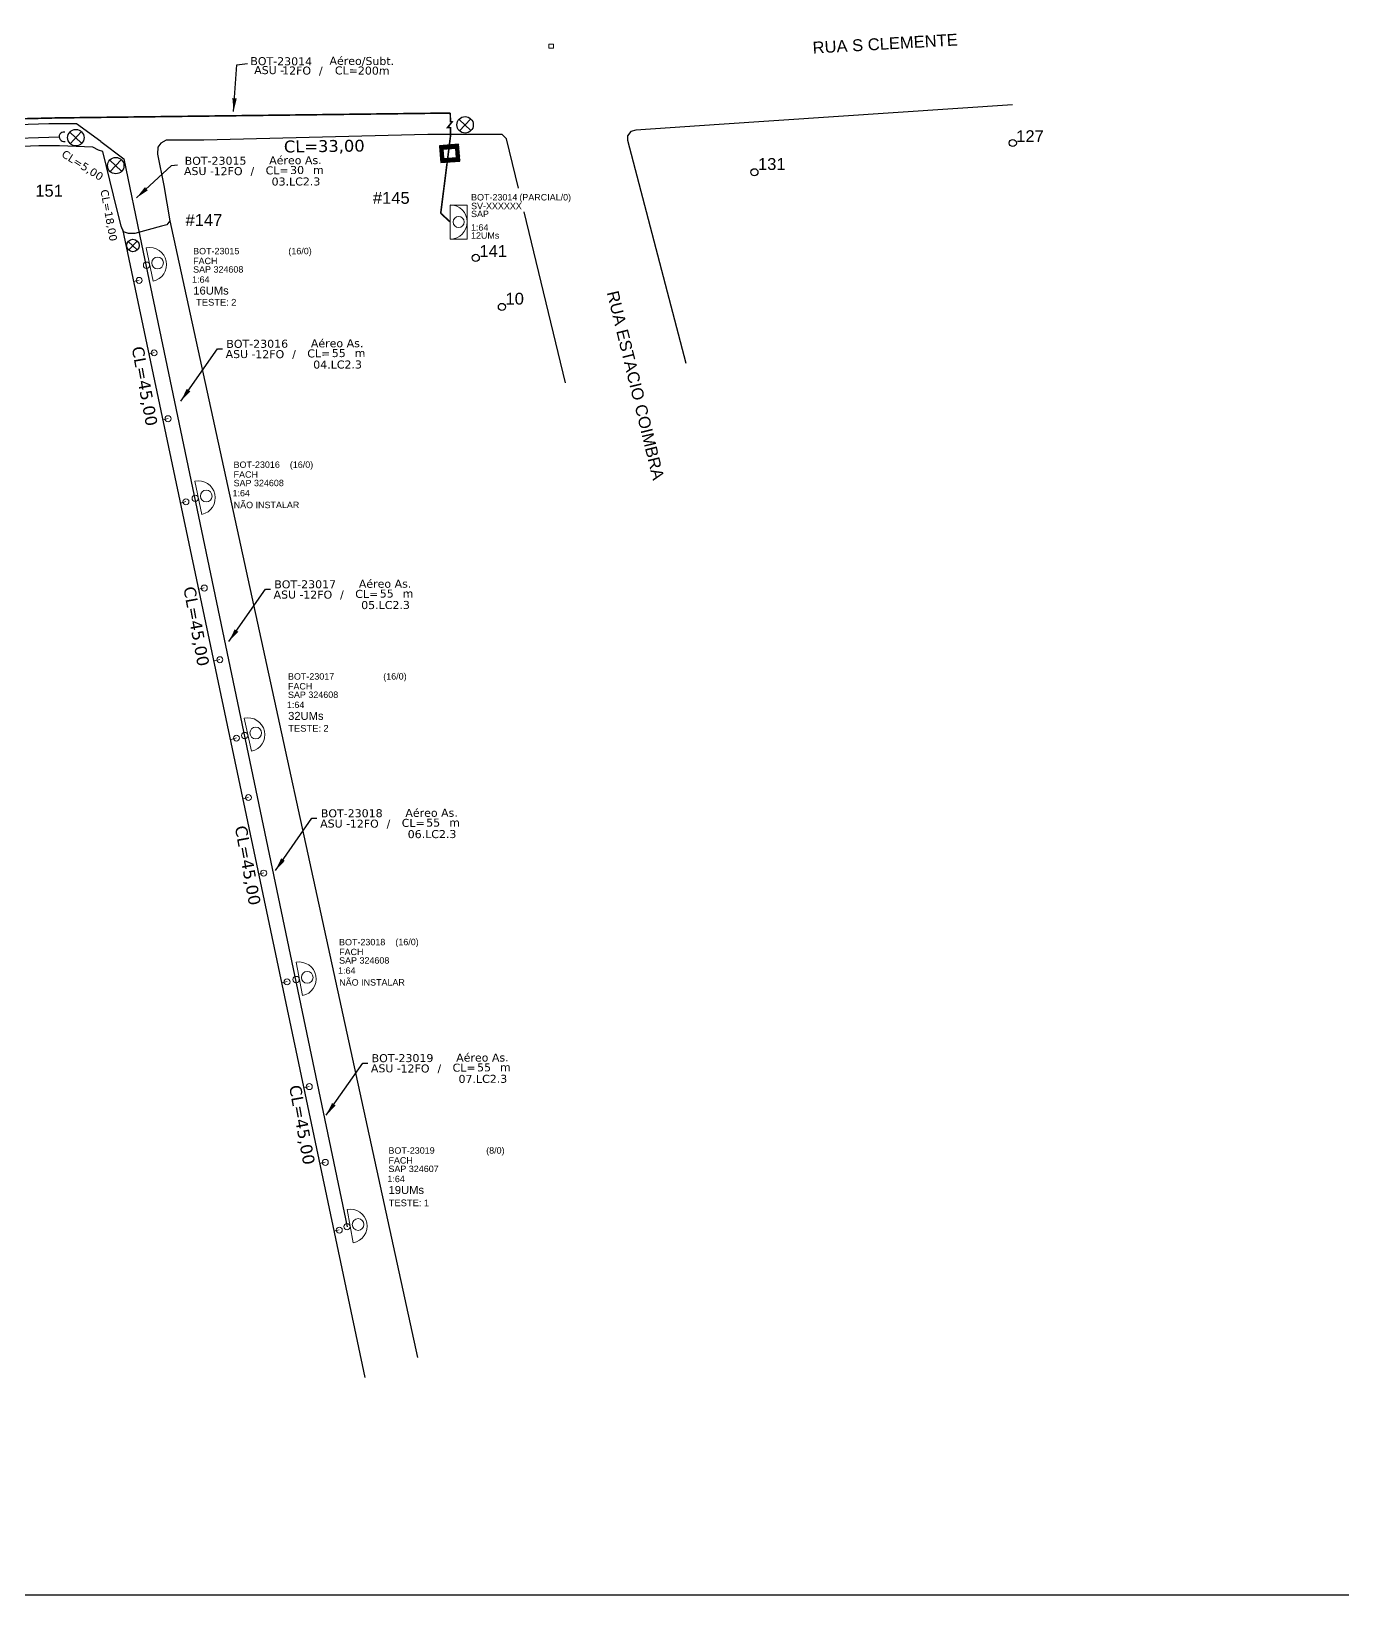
# Model space of a CAD drawing. Header units: metres. Extents: x -553 to 1164, y 1114 to 1708.
# Drawn here: x -329.1 to -132.5, y 1114.4 to 1348.8 of the extents above; entities that cross this region are included whole.
import ezdxf
from ezdxf.enums import TextEntityAlignment as Align

# ---------------------------------------------------------------- set-up
doc = ezdxf.new("R2010")
doc.units = ezdxf.units.M
for name, color, linetype in [('10.1-Caixas Subterrâneas', 5, 'Continuous'), ('Ancoragem Fachada', 7, 'Continuous'), ('CAP a instalar', 1, 'Continuous'), ('celulas gpon', 7, 'Continuous'), ('label_cabos', 7, 'Continuous'), ('locais', 7, 'Continuous'), ('NUMERAÇÃO', 7, 'Continuous'), ('Numeração Texto', 34, 'Continuous'), ('QUADRA', 7, 'Continuous'), ('Subida Lateral', 5, 'Continuous')]:
    doc.layers.add(name, color=color, linetype=linetype)
for name, color, linetype, lineweight in [("20.0-LEGENDA DOS CDO'S", 1, 'Continuous', 0), ('20.1-CDO_INTERIOR', 1, 'Continuous', 0), ('20.2-CDO_POSTE', 1, 'Continuous', 5), ('20.6-CORDOALHA_SUPORTE', 7, 'Continuous', 25), ('Segmento Logradouro Texto', 238, 'Continuous', 0)]:
    doc.layers.add(name, color=color, linetype=linetype, lineweight=lineweight)
doc.styles.add('ARIAL', font='arial.ttf')
doc.styles.add('DIGICADE', font='arial.ttf')
doc.styles.add('ROMANS', font='arial.ttf')
doc.styles.add('siredit', font='verdana.ttf')
doc.linetypes.add('FENCELINE1', pattern='A,0.25,-0.1,[133,ltypeshp.shx,S=0.1,R=0,X=-0.1,Y=0],-0.1,1', length=1.45)
doc.dimstyles.new('CC', dxfattribs={"dimtxt": 1, "dimasz": 2, "dimexe": 0.18, "dimexo": 0.0625, "dimgap": 0.09, "dimtad": 0, "dimdec": 0, "dimrnd": 1, "dimzin": 0, "dimdsep": 46, "dimtxsty": 'siredit', "dimblk": 'NONE', "dimcen": 0, "dimse1": 1, "dimse2": 1, "dimsd1": 1, "dimsd2": 1, "dimclrt": 7, "dimadec": 0, "dimazin": 0, "dimtfac": 1, "dimtdec": 0, "dimtofl": 0, "dimtmove": 0, "dimatfit": 3, "dimfxl": 1, "dimtolj": 1, "dimtzin": 0, "dimarcsym": 0})

# ---------------------------------------------------------------- blocks, each defined once
blk = doc.blocks.new('POLE_POLE')
at = {"color": 1}
for p, q in [((-0.0000033, 0.0000125), (0.0000083, 0.0000017)), ((0.0000079, 0.0000128), (-0.0000029, 0.0000013))]:
    blk.add_line(p, q, dxfattribs=at)
blk.add_circle((0.0000026, 0.0000072), 0.00000805, dxfattribs=at)
blk = doc.blocks.new('*U66')
at = {"color": 0}
blk.add_line((2.14, -0.58), (-2.1, -0.68), dxfattribs=at)
for centre, radius in [((0, 0.38), 0.733), ((0.03, -1.03), 0.393)]:
    blk.add_circle(centre, radius, dxfattribs=at)
blk.add_arc((0.02, -0.63), 2.12, 1.3782, 181.3782, dxfattribs=at)
blk = doc.blocks.new('Inst CDOE-16 CAIXA DIST OPT CDOE 48F_16D C_SPL_2_1_8')
at = {"layer": "20.0-LEGENDA DOS CDO'S", "color": 0, "style": 'ARIAL'}
for tag, p, height in [('FID', (0.12, 5.25), 0.8), ('CORDOALHA', (0.12, 4.02), 0.8), ('1:XX', (-0.01, 1.7), 0.8), ('SAP', (0.12, 2.96), 0.8), ('UMS', (0.14, 0.22), 1)]:
    blk.add_attdef(tag, p, '', height=height, rotation=0.118, dxfattribs=at)
at = {"layer": "20.0-LEGENDA DOS CDO'S", "color": 0}
for tag, p, style, flags in [('ID_ATIVIDADE', (0.12, 6.47), 'ARIAL', 3), ('FATOR', (7.92, 6.47), 'ARIAL', 1), ('QTDE', (0.1, -1.17), 'DIGICADE', 3)]:
    blk.add_attdef(tag, p, '', height=0.8, rotation=0.118, dxfattribs=dict(at, style=style, flags=flags))
at = {"layer": "20.0-LEGENDA DOS CDO'S", "color": 0, "style": 'ARIAL'}
blk.add_attdef('FIBRAS_UTILIZADAS', text='', height=0.8, rotation=0.118, dxfattribs=at).set_placement((13.48, 5.26), align=Align.CENTER)
blk = doc.blocks.new('Teste  FTTH')
at = {"color": 0, "lineweight": 0, "style": 'ROMANS'}
for tag, p in [('TESTE', (-2.3, -0.29)), ('QTDE', (0.21, -0.29))]:
    blk.add_attdef(tag, p, '', height=0.48, dxfattribs=at)
for tag, p, flags in [('FID', (-2.23, -1.25), 1), ('FATOR', (-2.23, -2.03), 3), ('ID_ATIVIDADE', (-2.23, -2.72), 3)]:
    blk.add_attdef(tag, p, '', height=0.48, dxfattribs=dict(at, flags=flags))
blk = doc.blocks.new('Inst CDOE-8 CAIXA DIST OPT CDOE 48F_8D C_SPL OPTAP')
at = {"layer": "20.0-LEGENDA DOS CDO'S", "color": 0, "style": 'ARIAL'}
for tag, p, height in [('FID', (0.12, 5.25), 0.8), ('CORDOALHA', (0.12, 4.02), 0.8), ('1:XX', (-0.01, 1.7), 0.8), ('SAP', (0.12, 2.96), 0.8), ('UMS', (0.14, 0.22), 1)]:
    blk.add_attdef(tag, p, '', height=height, rotation=0.118, dxfattribs=at)
at = {"layer": "20.0-LEGENDA DOS CDO'S", "color": 0}
for tag, p, style, flags in [('ID_ATIVIDADE', (0.12, 6.47), 'ARIAL', 3), ('FATOR', (7.92, 6.47), 'ARIAL', 1), ('QTDE', (0.23, -0.97), 'DIGICADE', 3)]:
    blk.add_attdef(tag, p, '', height=0.8, rotation=0.118, dxfattribs=dict(at, style=style, flags=flags))
at = {"layer": "20.0-LEGENDA DOS CDO'S", "color": 0, "style": 'ARIAL'}
blk.add_attdef('FIBRAS_UTILIZADAS', text='', height=0.8, rotation=0.118, dxfattribs=at).set_placement((13.48, 5.26), align=Align.CENTER)
blk = doc.blocks.new('*X12')
at = {"color": 0, "linetype": 'Continuous'}
for p, q in [((-1.25, 0.34099), (-0.49099, 1.1)), ((-1.25, 0.517767), (-0.667767, 1.1)), ((-1.25, 0.694544), (-0.844544, 1.1)), ((-1.25, 0.87132), (-1.02132, 1.1)), ((-1.25, 1.048097), (-1.198097, 1.1)), ((-1.25, 0.164214), (-0.8035, 0.610714)), ((-1.25, -0.012563), (-0.8035, 0.433937)), ((-1.25, -0.18934), (-0.8035, 0.25716)), ((-1.25, -0.366117), (-0.8035, 0.080383)), ((-0.789214, 0.625), (-0.314214, 1.1)), ((-0.612437, 0.625), (-0.137437, 1.1)), ((-0.43566, 0.625), (0.03934, 1.1)), ((-0.258883, 0.625), (0.216117, 1.1)), ((-0.082107, 0.625), (0.392893, 1.1)), ((0.09467, 0.625), (0.56967, 1.1)), ((0.271447, 0.625), (0.746447, 1.1)), ((0.448223, 0.625), (0.923223, 1.1)), ((0.625, 0.625), (1.1, 1.1)), ((0.801777, 0.625), (1.25, 1.073223)), ((0.8035, 0.449947), (1.25, 0.896447)), ((0.8035, 0.27317), (1.25, 0.71967)), ((0.8035, 0.096393), (1.25, 0.542893)), ((0.8035, -0.080383), (1.25, 0.366117)), ((0.8035, -0.25716), (1.25, 0.18934)), ((0.8035, -0.433937), (1.25, 0.012563)), ((-1.25, -0.542893), (-0.8035, -0.096393)), ((-1.25, -0.71967), (-0.8035, -0.27317)), ((-1.25, -0.896447), (-0.8035, -0.449947)), ((-1.25, -1.073223), (-0.801777, -0.625)), ((-1.1, -1.1), (-0.625, -0.625)), ((-0.923223, -1.1), (-0.448223, -0.625)), ((-0.746447, -1.1), (-0.271447, -0.625)), ((-0.56967, -1.1), (-0.09467, -0.625)), ((-0.392893, -1.1), (0.082107, -0.625)), ((-0.216117, -1.1), (0.258883, -0.625)), ((-0.03934, -1.1), (0.43566, -0.625)), ((0.137437, -1.1), (0.612437, -0.625)), ((0.314214, -1.1), (0.789214, -0.625)), ((0.49099, -1.1), (1.25, -0.34099)), ((0.667767, -1.1), (1.25, -0.517767)), ((0.8035, -0.610714), (1.25, -0.164214)), ((0.844544, -1.1), (1.25, -0.694544)), ((1.02132, -1.1), (1.25, -0.87132)), ((1.198097, -1.1), (1.25, -1.048097))]:
    blk.add_line(p, q, dxfattribs=at)
blk = doc.blocks.new('MANHOLE_MQ')
at = {"color": 0, "linetype": 'Continuous'}
for p, q in [((0.0000062, 0.0000057), (-0.0000063, 0.0000057)), ((-0.0000063, 0.0000057), (-0.0000063, -0.0000053)), ((-0.000004, 0.0000033), (0.000004, 0.0000033)), ((-0.000004, -0.0000029), (-0.000004, 0.0000033)), ((0.000004, 0.0000033), (0.000004, -0.0000029)), ((0.0000062, -0.0000053), (0.0000062, 0.0000057)), ((-0.0000063, -0.0000053), (0.0000062, -0.0000053)), ((0.000004, -0.0000029), (-0.000004, -0.0000029)), ((0.000004, -0.0000029), (0.000004, -0.0000029))]:
    blk.add_line(p, q, dxfattribs=at)
at = {"color": 0, "linetype": 'Continuous', "xscale": 5e-06, "yscale": 5e-06, "zscale": 1e-05}
blk.add_blockref('*X12', (0, 0.0000002), dxfattribs=at)
blk = doc.blocks.new('CDOI_CT_DRT')
at = {"layer": '20.1-CDO_INTERIOR', "color": 8, "lineweight": 18}
blk.add_lwpolyline([(2.13, -2.13), (2.13, 2.12), (0, 2.12), (0, -2.13)], close=True, dxfattribs=at)
blk.add_circle((1.06, 0), 0.68, dxfattribs=at)
blk.add_arc((0, 0), 2.13, 269.9724, 89.9724, dxfattribs=at)
at = {"layer": "20.0-LEGENDA DOS CDO'S", "color": 8, "style": 'ARIAL'}
for tag, p in [('SURVEY', (2.61, 1.6)), ('CDO_N', (2.61, 2.69)), ('SAP', (2.61, 0.61)), ('1:XX', (2.6, -1.08)), ('UMS', (2.6, -2.09))]:
    blk.add_attdef(tag, p, '', height=0.8, rotation=359.9724, dxfattribs=at)
blk.add_attdef('FIBRAS_UTILIZADAS', text='', height=0.8, rotation=359.9724, dxfattribs=at).set_placement((10.32, 2.69), align=Align.CENTER)
blk = doc.blocks.new('LEGENDA DOS CABOS')
at = {"layer": 'label_cabos', "color": 0, "style": 'siredit'}
for tag, p in [('ID', (4.24, 1.63)), ('XX', (14.31, 1.67)), ('TIPO_CABO', (2.74, 0.52)), ('CABO', (6.16, 0.47)), ('/', (9.19, 0.47)), ('METROS', (14.36, 0.47))]:
    blk.add_attdef(tag, text='', height=1, rotation=359.69, dxfattribs=at).set_placement(p, align=Align.MIDDLE_CENTER)
blk = doc.blocks.new('_None')
blk = doc.blocks.new('Inst CB AS CFOA-SM-ASU-120-S-12')
at = {"layer": 'label_cabos', "color": 0, "style": 'siredit'}
for tag, flags, p in [('ID_ATIVIDADE', 3, (1.31, 2.67)), ('FATOR', 1, (11.56, 2.55))]:
    blk.add_attdef(tag, text='', height=1, rotation=359.69, dxfattribs=dict(at, flags=flags)).set_placement(p, align=Align.MIDDLE_CENTER)
for tag, p in [('TIPO_CABO', (1.26, 0)), ('DESTINO_CABO', (3.13, 1.26)), ('CABO', (4.69, -0.05)), ('/', (7.71, -0.05)), ('LANCE', (10.81, 0)), ('TIPO_CABO', (13.11, 1.24)), ('UND', (15.96, 0)), ('FID', (13.15, -1.41))]:
    blk.add_attdef(tag, text='', height=1, rotation=359.69, dxfattribs=at).set_placement(p, align=Align.MIDDLE_CENTER)
blk.add_attdef('QTDE', (12.43, -0.47), '', height=1, rotation=359.69, dxfattribs=at)
blk = doc.blocks.new('CDOE_CT_POSTE')
at = {"layer": "20.0-LEGENDA DOS CDO'S", "color": 0, "style": 'ARIAL'}
for tag, p, height in [('CDO_N', (0.12, 5.25), 0.8), ('CORDOALHA', (0.12, 4.02), 0.8), ('1:XX', (-0.01, 1.7), 0.8), ('SAP', (0.12, 2.96), 0.8), ('UMS', (0.14, 0.22), 1)]:
    blk.add_attdef(tag, p, '', height=height, rotation=0.118, dxfattribs=at)
blk.add_attdef('FIBRAS_UTILIZADAS', text='', height=0.8, rotation=0.118, dxfattribs=at).set_placement((7.83, 5.26), align=Align.CENTER)

msp = doc.modelspace()

# ---------------------------------------------------------------- linework, layer by layer
at = {"color": 7}
msp.add_lwpolyline([(-552.97, 1114.37), (288.03, 1114.37), (288.03, 1708.37), (-552.97, 1708.37)], close=True, dxfattribs=at)
at = {"layer": '20.6-CORDOALHA_SUPORTE'}
msp.add_line((-371.01, 1331.52), (-324.89, 1332.92), dxfattribs=at)
msp.add_arc((-324.18, 1332.94), 0.712, 79.8811, 283.5952, dxfattribs=at)
at = {"layer": 'Ancoragem Fachada', "lineweight": 0}
for points in [[(-313.71, 1311.22), (-312.9, 1311.44)], [(-311.45, 1300.36), (-310.65, 1300.58)], [(-309.37, 1290.5), (-308.56, 1290.71)], [(-306.69, 1278.03), (-305.88, 1278.24)], [(-303.93, 1265.11), (-303.13, 1265.32)], [(-301.6, 1254.36), (-300.8, 1254.57)], [(-299.11, 1242.6), (-298.31, 1242.81)], [(-297.31, 1233.7), (-296.51, 1233.92)], [(-295.03, 1222.37), (-294.23, 1222.58)], [(-291.53, 1206.08), (-290.72, 1206.29)], [(-288.21, 1190.37), (-287.4, 1190.58)], [(-285.79, 1179.01), (-284.99, 1179.22)], [(-283.69, 1168.85), (-282.89, 1169.06)]]:
    msp.add_lwpolyline(points, dxfattribs=at)
for centre in [(-312.9, 1311.4), (-310.65, 1300.54), (-308.56, 1290.67), (-305.88, 1278.21), (-303.13, 1265.29), (-300.8, 1254.54), (-298.31, 1242.78), (-296.51, 1233.88), (-294.23, 1222.55), (-290.72, 1206.25), (-287.4, 1190.54), (-284.99, 1179.19), (-282.89, 1169.03)]:
    msp.add_circle(centre, 0.45, dxfattribs=at)
at = {"layer": 'CAP a instalar', "color": 7, "linetype": 'FENCELINE1', "ltscale": 5}
for p, q in [((-326.45, 1334.88), (-373.1, 1333.46)), ((-322.28, 1334.87), (-326.45, 1334.88)), ((-318.62, 1332.23), (-322.28, 1334.87)), ((-318.62, 1332.23), (-315.18, 1329.65)), ((-315.18, 1329.65), (-312.53, 1316.84)), ((-312.53, 1316.84), (-281.7, 1169.51))]:
    msp.add_line(p, q, dxfattribs=at)
at = {"layer": 'CAP a instalar', "color": 8, "linetype": 'FENCELINE1', "ltscale": 5, "const_width": 0.24}
for points in [[(-325.32, 1335.76), (-266.26, 1336.49)], [(-373.12, 1334.58), (-325.32, 1335.76)]]:
    msp.add_lwpolyline(points, dxfattribs=at)
at = {"layer": 'CAP a instalar', "linetype": 'FENCELINE1', "ltscale": 5, "const_width": 0.24}
msp.add_lwpolyline([(-318.62, 1332.23), (-318.62, 1332.23)], dxfattribs=at)
at = {"layer": 'CAP a instalar', "color": 8, "ltscale": 5, "const_width": 0.24}
for points in [[(-266.21, 1333.16), (-267.69, 1321.47)], [(-266.27, 1320.16), (-267.69, 1321.47)]]:
    msp.add_lwpolyline(points, dxfattribs=at)
at = {"layer": 'NUMERAÇÃO'}
for centre in [(-181.93, 1332), (-220.66, 1327.62), (-258.52, 1307.43)]:
    msp.add_circle(centre, 0.533, dxfattribs=at)
at = {"layer": 'Numeração Texto'}
for centre in [(-181.93, 1332), (-220.66, 1327.62), (-262.44, 1314.78), (-258.52, 1307.43)]:
    msp.add_circle(centre, 0.533, dxfattribs=at)
at = {"layer": 'QUADRA', "color": 3}
for points in [[(-181.95, 1337.72), (-225.95, 1334.76), (-238.42, 1333.91), (-239.2, 1333.7), (-239.67, 1333.06), (-239.7, 1332.43), (-230.97, 1299)], [(-256.03, 1325.24), (-257.82, 1332.64), (-258.46, 1333.27), (-269.63, 1333.27), (-303.21, 1332.43), (-308.84, 1332.43), (-309.63, 1332), (-310.11, 1331.37), (-310.15, 1330.31), (-309.21, 1325.65), (-308.31, 1320.35), (-308.75, 1319.72), (-309.53, 1319.51), (-313.57, 1318.45), (-314.47, 1318.45), (-315.22, 1318.66), (-315.6, 1319.51), (-316.74, 1324.17), (-318.36, 1330.74), (-318.98, 1330.95), (-319.83, 1331.37), (-324.86, 1331.58), (-327.95, 1331.58), (-410.55, 1328.3)], [(-308.31, 1320.35), (-271.15, 1149.93)], [(-248.98, 1296.03), (-255.17, 1321.67)], [(-315.41, 1319.08), (-279.06, 1146.92)]]:
    msp.add_lwpolyline(points, dxfattribs=at)
at = {"layer": 'Segmento Logradouro Texto'}
msp.add_lwpolyline([(-251.5, 1346.2), (-251.5, 1346.83), (-250.77, 1346.83), (-250.77, 1346.2)], close=True, dxfattribs=at)
at = {"layer": 'Subida Lateral', "color": 5, "const_width": 0.24}
msp.add_lwpolyline([(-266.21, 1333.16), (-266.23, 1334.3), (-266.67, 1334.32), (-265.98, 1335.17), (-266.23, 1335.22), (-266.26, 1336.49)], dxfattribs=at)

# ---------------------------------------------------------------- block references
at = {"layer": '10.1-Caixas Subterrâneas', "color": 30, "xscale": 229527.4222264265, "yscale": 229527.4222264275, "zscale": 229527.4222264265, "rotation": 184.6642733008399}
msp.add_blockref('MANHOLE_MQ', (-266.36, 1330.48), dxfattribs=at)
at = {"layer": "20.0-LEGENDA DOS CDO'S", "color": 7, "lineweight": 0, "xscale": 1.2, "yscale": 1.2, "zscale": 1.2}
for name, p, values in [('Inst CDOE-16 CAIXA DIST OPT CDOE 48F_16D C_SPL_2_1_8', (-304.95, 1309.01), {'FID': 'BOT-23015', 'CORDOALHA': 'FACH', 'SAP': 'SAP 324608', '1:XX': '1:64', 'UMS': '16UMs', 'FIBRAS_UTILIZADAS': '(16/0)'}), ('Inst CDOE-16 CAIXA DIST OPT CDOE 48F_16D C_SPL_2_1_8', (-290.73, 1245.25), {'FID': 'BOT-23017', 'CORDOALHA': 'FACH', 'SAP': 'SAP 324608', '1:XX': '1:64', 'UMS': '32UMs', 'FIBRAS_UTILIZADAS': '(16/0)'}), ('Inst CDOE-8 CAIXA DIST OPT CDOE 48F_8D C_SPL OPTAP', (-275.67, 1174.18), {'FID': 'BOT-23019', 'CORDOALHA': 'FACH', 'SAP': 'SAP 324607', '1:XX': '1:64', 'UMS': '19UMs', 'FIBRAS_UTILIZADAS': '(8/0)'})]:
    msp.add_blockref(name, p, dxfattribs=at).add_auto_attribs(values)
at = {"layer": "20.0-LEGENDA DOS CDO'S", "color": 7, "lineweight": 0, "yscale": 2.100599998980761}
for p, xscale, zscale, rotation, values in [((-299.54, 1308.23), 2.100599999972279, 2.100599999999994, 0.004078592060095458, {'TESTE': 'TESTE:', 'QTDE': '2'}), ((-285.72, 1244.36), 2.100599999972279, 2.100599999999994, 0.004078592060095458, {'TESTE': 'TESTE:', 'QTDE': '2'}), ((-270.66, 1173.22), 2.100599999958962, 2.1006, 3.127576981831233e-05, {'TESTE': 'TESTE:', 'QTDE': '1'})]:
    msp.add_blockref('Teste  FTTH', p, dxfattribs=dict(at, xscale=xscale, zscale=zscale, rotation=rotation)).add_auto_attribs(values)
at = {"layer": "20.0-LEGENDA DOS CDO'S", "color": 252}
ref = msp.add_blockref('CDOE_CT_POSTE', (-298.89, 1276.99), dxfattribs=dict(at, xscale=1.2, yscale=1.2, zscale=1.2))
ref.add_attrib('CDO_N', 'BOT-23016', (-298.74, 1283.29), dxfattribs={"color": 0, "height": 0.96, "rotation": 0.118, "style": 'ARIAL'})
ref.add_attrib('CORDOALHA', 'FACH', (-298.74, 1281.82), dxfattribs={"color": 0, "height": 0.96, "rotation": 0.118, "style": 'ARIAL'})
ref.add_attrib('SAP', 'SAP 324608', (-298.74, 1280.54), dxfattribs={"color": 0, "height": 0.96, "rotation": 0.118, "style": 'ARIAL'})
ref.add_attrib('1:XX', '1:64', (-298.9, 1279.03), dxfattribs={"color": 0, "height": 0.96, "rotation": 0.118, "style": 'ARIAL'})
ref.add_attrib('UMS', 'NÃO INSTALAR', (-298.72, 1277.25), dxfattribs={"color": 0, "height": 0.96, "rotation": 0.118, "style": 'ARIAL'})
ref.add_attrib('FIBRAS_UTILIZADAS', '     (16/0)', dxfattribs={"color": 0, "height": 0.96, "rotation": 0.118, "style": 'ARIAL'}).set_placement((-289.49, 1283.3), align=Align.CENTER)
ref = msp.add_blockref('CDOE_CT_POSTE', (-283.07, 1205.42), dxfattribs=dict(at, xscale=1.2, yscale=1.2, zscale=1.2))
ref.add_attrib('CDO_N', 'BOT-23018', (-282.93, 1211.72), dxfattribs={"color": 0, "height": 0.96, "rotation": 0.118, "style": 'ARIAL'})
ref.add_attrib('CORDOALHA', 'FACH', (-282.92, 1210.25), dxfattribs={"color": 0, "height": 0.96, "rotation": 0.118, "style": 'ARIAL'})
ref.add_attrib('SAP', 'SAP 324608', (-282.92, 1208.97), dxfattribs={"color": 0, "height": 0.96, "rotation": 0.118, "style": 'ARIAL'})
ref.add_attrib('1:XX', '1:64', (-283.08, 1207.46), dxfattribs={"color": 0, "height": 0.96, "rotation": 0.118, "style": 'ARIAL'})
ref.add_attrib('UMS', 'NÃO INSTALAR', (-282.9, 1205.68), dxfattribs={"color": 0, "height": 0.96, "rotation": 0.118, "style": 'ARIAL'})
ref.add_attrib('FIBRAS_UTILIZADAS', '     (16/0)', dxfattribs={"color": 0, "height": 0.96, "rotation": 0.118, "style": 'ARIAL'}).set_placement((-273.67, 1211.74), align=Align.CENTER)
at = {"layer": '20.1-CDO_INTERIOR', "xscale": 1.2, "yscale": 1.2, "zscale": 1.2}
msp.add_blockref('CDOI_CT_DRT', (-266.27, 1320.16), dxfattribs=at).add_auto_attribs({'CDO_N': 'BOT-23014', 'FIBRAS_UTILIZADAS': '          (PARCIAL/0)', 'SURVEY': 'SV-XXXXXX', 'SAP': 'SAP', '1:XX': '1:64', 'UMS': '12UMs'})
at = {"layer": '20.2-CDO_POSTE', "color": 7, "xscale": -1.2, "yscale": 1.2, "zscale": 1.2}
for p, rotation in [((-310.58, 1313.92), 282.7290678197687), ((-295.86, 1243.45), 284.1623630178903), ((-280.52, 1169.78), 281.9978222150772)]:
    msp.add_blockref('*U66', p, dxfattribs=dict(at, rotation=rotation))
at = {"layer": '20.2-CDO_POSTE', "color": 8, "xscale": -1.2, "yscale": 1.2, "zscale": 1.2}
for p, rotation in [((-303.29, 1278.97), 283.3347511919891), ((-288.15, 1206.82), 282.1439224914971)]:
    msp.add_blockref('*U66', p, dxfattribs=dict(at, rotation=rotation))
at = {"layer": 'label_cabos', "color": 0, "lineweight": 0, "xscale": 1.2, "yscale": 1.2, "zscale": 1.2}
msp.add_blockref('LEGENDA DOS CABOS', (-296.69, 1342.3), dxfattribs=at).add_auto_attribs({'ID': 'BOT-23014', 'CABO': '12FO', 'METROS': 'CL=200m', 'XX': 'Aéreo/Subt.', '/': '/', 'TIPO_CABO': 'ASU -'})
at = {"layer": 'label_cabos'}
ref = msp.add_blockref('Inst CB AS CFOA-SM-ASU-120-S-12', (-305.18, 1327.8), dxfattribs=dict(at, xscale=1.2, yscale=1.2, zscale=1.2, rotation=0.463463698299631))
ref.add_attrib('DESTINO_CABO', 'BOT-23015', dxfattribs={"color": 0, "height": 1.2, "rotation": 0.1535, "style": 'siredit'}).set_placement((-301.44, 1329.34), align=Align.MIDDLE_CENTER)
ref.add_attrib('TIPO_CABO', 'Aéreo As.', dxfattribs={"color": 0, "height": 1.2, "rotation": 0.1535, "style": 'siredit'}).set_placement((-289.47, 1329.42), align=Align.MIDDLE_CENTER)
ref.add_attrib('CABO', '12FO', dxfattribs={"color": 0, "height": 1.2, "rotation": 0.1535, "style": 'siredit'}).set_placement((-299.56, 1327.78), align=Align.MIDDLE_CENTER)
ref.add_attrib('/', '/', dxfattribs={"color": 0, "height": 1.2, "rotation": 0.1535, "style": 'siredit'}).set_placement((-295.93, 1327.81), align=Align.MIDDLE_CENTER)
ref.add_attrib('TIPO_CABO', 'ASU - ', dxfattribs={"color": 0, "height": 1.2, "rotation": 0.1535, "style": 'siredit'}).set_placement((-303.67, 1327.8), align=Align.MIDDLE_CENTER)
ref.add_attrib('FID', '03.LC2.3', dxfattribs={"color": 0, "height": 1.2, "rotation": 0.1535, "style": 'siredit'}).set_placement((-289.39, 1326.23), align=Align.MIDDLE_CENTER)
ref.add_attrib('LANCE', 'CL=', dxfattribs={"color": 0, "height": 1.2, "rotation": 0.1535, "style": 'siredit'}).set_placement((-292.21, 1327.9), align=Align.MIDDLE_CENTER)
ref.add_attrib('QTDE', '30', (-290.27, 1327.35), dxfattribs={"color": 0, "height": 1.2, "rotation": 0.1535, "style": 'siredit'})
ref.add_attrib('UND', 'm', dxfattribs={"color": 0, "height": 1.2, "rotation": 0.1535, "style": 'siredit'}).set_placement((-286.03, 1327.95), align=Align.MIDDLE_CENTER)
ref = msp.add_blockref('Inst CB AS CFOA-SM-ASU-120-S-12', (-298.94, 1300.36), dxfattribs=dict(at, xscale=1.2, yscale=1.2, zscale=1.2, rotation=0.463463698299631))
ref.add_attrib('DESTINO_CABO', 'BOT-23016', dxfattribs={"color": 0, "height": 1.2, "rotation": 0.1535, "style": 'siredit'}).set_placement((-295.2, 1301.9), align=Align.MIDDLE_CENTER)
ref.add_attrib('TIPO_CABO', 'Aéreo As.', dxfattribs={"color": 0, "height": 1.2, "rotation": 0.1535, "style": 'siredit'}).set_placement((-283.22, 1301.98), align=Align.MIDDLE_CENTER)
ref.add_attrib('CABO', '12FO', dxfattribs={"color": 0, "height": 1.2, "rotation": 0.1535, "style": 'siredit'}).set_placement((-293.32, 1300.34), align=Align.MIDDLE_CENTER)
ref.add_attrib('/', '/', dxfattribs={"color": 0, "height": 1.2, "rotation": 0.1535, "style": 'siredit'}).set_placement((-289.68, 1300.37), align=Align.MIDDLE_CENTER)
ref.add_attrib('TIPO_CABO', 'ASU - ', dxfattribs={"color": 0, "height": 1.2, "rotation": 0.1535, "style": 'siredit'}).set_placement((-297.43, 1300.36), align=Align.MIDDLE_CENTER)
ref.add_attrib('FID', '04.LC2.3', dxfattribs={"color": 0, "height": 1.2, "rotation": 0.1535, "style": 'siredit'}).set_placement((-283.15, 1298.79), align=Align.MIDDLE_CENTER)
ref.add_attrib('LANCE', 'CL=', dxfattribs={"color": 0, "height": 1.2, "rotation": 0.1535, "style": 'siredit'}).set_placement((-285.97, 1300.46), align=Align.MIDDLE_CENTER)
ref.add_attrib('QTDE', '55', (-284.02, 1299.91), dxfattribs={"color": 0, "height": 1.2, "rotation": 0.1535, "style": 'siredit'})
ref.add_attrib('UND', 'm', dxfattribs={"color": 0, "height": 1.2, "rotation": 0.1535, "style": 'siredit'}).set_placement((-279.78, 1300.51), align=Align.MIDDLE_CENTER)
ref = msp.add_blockref('Inst CB AS CFOA-SM-ASU-120-S-12', (-291.75, 1264.31), dxfattribs=dict(at, xscale=1.2, yscale=1.2, zscale=1.2, rotation=0.463463698299631))
ref.add_attrib('DESTINO_CABO', 'BOT-23017', dxfattribs={"color": 0, "height": 1.2, "rotation": 0.1535, "style": 'siredit'}).set_placement((-288.01, 1265.85), align=Align.MIDDLE_CENTER)
ref.add_attrib('TIPO_CABO', 'Aéreo As.', dxfattribs={"color": 0, "height": 1.2, "rotation": 0.1535, "style": 'siredit'}).set_placement((-276.03, 1265.93), align=Align.MIDDLE_CENTER)
ref.add_attrib('CABO', '12FO', dxfattribs={"color": 0, "height": 1.2, "rotation": 0.1535, "style": 'siredit'}).set_placement((-286.13, 1264.29), align=Align.MIDDLE_CENTER)
ref.add_attrib('/', '/', dxfattribs={"color": 0, "height": 1.2, "rotation": 0.1535, "style": 'siredit'}).set_placement((-282.5, 1264.32), align=Align.MIDDLE_CENTER)
ref.add_attrib('TIPO_CABO', 'ASU - ', dxfattribs={"color": 0, "height": 1.2, "rotation": 0.1535, "style": 'siredit'}).set_placement((-290.24, 1264.31), align=Align.MIDDLE_CENTER)
ref.add_attrib('FID', '05.LC2.3', dxfattribs={"color": 0, "height": 1.2, "rotation": 0.1535, "style": 'siredit'}).set_placement((-275.96, 1262.74), align=Align.MIDDLE_CENTER)
ref.add_attrib('LANCE', 'CL=', dxfattribs={"color": 0, "height": 1.2, "rotation": 0.1535, "style": 'siredit'}).set_placement((-278.78, 1264.41), align=Align.MIDDLE_CENTER)
ref.add_attrib('QTDE', '55', (-276.83, 1263.86), dxfattribs={"color": 0, "height": 1.2, "rotation": 0.1535, "style": 'siredit'})
ref.add_attrib('UND', 'm', dxfattribs={"color": 0, "height": 1.2, "rotation": 0.1535, "style": 'siredit'}).set_placement((-272.6, 1264.46), align=Align.MIDDLE_CENTER)
ref = msp.add_blockref('Inst CB AS CFOA-SM-ASU-120-S-12', (-284.78, 1229.97), dxfattribs=dict(at, xscale=1.2, yscale=1.2, zscale=1.2, rotation=0.463463698299631))
ref.add_attrib('DESTINO_CABO', 'BOT-23018', dxfattribs={"color": 0, "height": 1.2, "rotation": 0.1535, "style": 'siredit'}).set_placement((-281.03, 1231.52), align=Align.MIDDLE_CENTER)
ref.add_attrib('TIPO_CABO', 'Aéreo As.', dxfattribs={"color": 0, "height": 1.2, "rotation": 0.1535, "style": 'siredit'}).set_placement((-269.06, 1231.59), align=Align.MIDDLE_CENTER)
ref.add_attrib('CABO', '12FO', dxfattribs={"color": 0, "height": 1.2, "rotation": 0.1535, "style": 'siredit'}).set_placement((-279.15, 1229.96), align=Align.MIDDLE_CENTER)
ref.add_attrib('/', '/', dxfattribs={"color": 0, "height": 1.2, "rotation": 0.1535, "style": 'siredit'}).set_placement((-275.52, 1229.98), align=Align.MIDDLE_CENTER)
ref.add_attrib('TIPO_CABO', 'ASU - ', dxfattribs={"color": 0, "height": 1.2, "rotation": 0.1535, "style": 'siredit'}).set_placement((-283.26, 1229.98), align=Align.MIDDLE_CENTER)
ref.add_attrib('FID', '06.LC2.3', dxfattribs={"color": 0, "height": 1.2, "rotation": 0.1535, "style": 'siredit'}).set_placement((-268.99, 1228.4), align=Align.MIDDLE_CENTER)
ref.add_attrib('LANCE', 'CL=', dxfattribs={"color": 0, "height": 1.2, "rotation": 0.1535, "style": 'siredit'}).set_placement((-271.81, 1230.08), align=Align.MIDDLE_CENTER)
ref.add_attrib('QTDE', '55', (-269.86, 1229.52), dxfattribs={"color": 0, "height": 1.2, "rotation": 0.1535, "style": 'siredit'})
ref.add_attrib('UND', 'm', dxfattribs={"color": 0, "height": 1.2, "rotation": 0.1535, "style": 'siredit'}).set_placement((-265.62, 1230.13), align=Align.MIDDLE_CENTER)
ref = msp.add_blockref('Inst CB AS CFOA-SM-ASU-120-S-12', (-277.16, 1193.28), dxfattribs=dict(at, xscale=1.2, yscale=1.2, zscale=1.2, rotation=0.463463698299631))
ref.add_attrib('DESTINO_CABO', 'BOT-23019', dxfattribs={"color": 0, "height": 1.2, "rotation": 0.1535, "style": 'siredit'}).set_placement((-273.42, 1194.82), align=Align.MIDDLE_CENTER)
ref.add_attrib('TIPO_CABO', 'Aéreo As.', dxfattribs={"color": 0, "height": 1.2, "rotation": 0.1535, "style": 'siredit'}).set_placement((-261.44, 1194.9), align=Align.MIDDLE_CENTER)
ref.add_attrib('CABO', '12FO', dxfattribs={"color": 0, "height": 1.2, "rotation": 0.1535, "style": 'siredit'}).set_placement((-271.54, 1193.26), align=Align.MIDDLE_CENTER)
ref.add_attrib('/', '/', dxfattribs={"color": 0, "height": 1.2, "rotation": 0.1535, "style": 'siredit'}).set_placement((-267.9, 1193.29), align=Align.MIDDLE_CENTER)
ref.add_attrib('TIPO_CABO', 'ASU - ', dxfattribs={"color": 0, "height": 1.2, "rotation": 0.1535, "style": 'siredit'}).set_placement((-275.65, 1193.29), align=Align.MIDDLE_CENTER)
ref.add_attrib('FID', '07.LC2.3', dxfattribs={"color": 0, "height": 1.2, "rotation": 0.1535, "style": 'siredit'}).set_placement((-261.37, 1191.71), align=Align.MIDDLE_CENTER)
ref.add_attrib('LANCE', 'CL=', dxfattribs={"color": 0, "height": 1.2, "rotation": 0.1535, "style": 'siredit'}).set_placement((-264.19, 1193.39), align=Align.MIDDLE_CENTER)
ref.add_attrib('QTDE', '55', (-262.24, 1192.83), dxfattribs={"color": 0, "height": 1.2, "rotation": 0.1535, "style": 'siredit'})
ref.add_attrib('UND', 'm', dxfattribs={"color": 0, "height": 1.2, "rotation": 0.1535, "style": 'siredit'}).set_placement((-258, 1193.44), align=Align.MIDDLE_CENTER)
at = {"layer": 'locais', "color": 10}
for p, xscale, yscale, zscale in [((-322.79, 1331.7), 152880, 152880, 152880), ((-264.43, 1333.62), 152880, 152880, 152880), ((-316.8, 1327.51), 152880, 152880, 152880), ((-314.14, 1315.79), 116764.9328784957, 116764.9328784965, 116764.9328784957)]:
    msp.add_blockref('POLE_POLE', p, dxfattribs=dict(at, xscale=xscale, yscale=yscale, zscale=zscale))

# ---------------------------------------------------------------- texts
at = {"layer": 'celulas gpon', "style": 'siredit'}
for s, height, rotation, p in [('CL=33,00', 1.781, 0.6754, (-291.19, 1330.58)), ('CL=5,00', 1.181, 327.564, (-324.65, 1330.04)), ('CL=18,00', 1.155, 280.3348, (-318.7, 1324.92)), ('CL=45,00', 1.781, 280.3348, (-314.02, 1301.35)), ('CL=45,00', 1.781, 280.3348, (-306.27, 1265.34)), ('CL=45,00', 1.781, 280.3348, (-298.56, 1229.5)), ('CL=45,00', 1.781, 280.3348, (-290.43, 1190.61))]:
    msp.add_text(s, height=height, rotation=rotation, dxfattribs=at).set_placement(p)
at = {"layer": 'Numeração Texto', "linetype": 'Continuous', "char_height": 1.7767, "attachment_point": 1, "style": 'DIGICADE'}
for s, insert, width in [('\\fArial|b0|i0|c0|p34;\\W1.0000000000;\\T1.0000000000;\\o\\l127', (-181.42, 1333.91), 4.5605), ('\\fArial|b0|i0|c0|p34;\\W1.0000000000;\\T1.0000000000;\\o\\l131', (-220.13, 1329.74), 4.5605), ('\\fArial|b0|i0|c0|p34;\\W1.0000000000;\\T1.0000000000;\\o\\l151', (-328.47, 1325.73), 4.5605), ('\\o\\l\\fArial|b0|i0|c0|p34;\\T1.0000000000;\\W1.0000000000;#145', (-277.86, 1324.66), 4.5605), ('\\o\\l\\fArial|b0|i0|c0|p34;\\T1.0000000000;\\W1.0000000000;#147', (-305.95, 1321.34), 4.5605), ('\\fArial|b0|i0|c0|p34;\\W1.0000000000;\\T1.0000000000;\\o\\l141', (-261.89, 1316.69), 4.5605), ('\\fArial|b0|i0|c0|p34;\\W1.0000000000;\\T1.0000000000;\\o\\l10', (-257.98, 1309.55), 3.1801)]:
    msp.add_mtext(s, dxfattribs=dict(at, insert=insert, width=width))
at = {"layer": 'Segmento Logradouro Texto', "color": 5, "linetype": 'Continuous', "char_height": 1.7767, "attachment_point": 1, "style": 'DIGICADE'}
for s, insert, width, rotation in [('\\fArial|b0|i0|c0|p34;\\W1.0000000000;\\T1.0000000000;\\o\\lRUA S CLEMENTE', (-211.99, 1347.17), 22.285, 3.2388), ('\\fArial|b0|i0|c0|p34;\\W1.0000000000;\\T1.0000000000;\\o\\lRUA ESTACIO COIMBRA', (-241.08, 1310.01), 29.6002, 283.7895)]:
    msp.add_mtext(s, dxfattribs=dict(at, insert=insert, width=width, rotation=rotation))

# ---------------------------------------------------------------- leaders
at = {"layer": 'Ancoragem Fachada'}
for points in [[(-298.74, 1336.71), (-298.23, 1343.74), (-296.68, 1343.92)], [(-313.29, 1323.79), (-308.03, 1328.62), (-307.17, 1328.73)], [(-306.64, 1293.32), (-301.17, 1301.16), (-300.41, 1301.16)], [(-299.45, 1257.27), (-293.98, 1265.11), (-293.23, 1265.11)], [(-292.48, 1222.94), (-287, 1230.77), (-286.25, 1230.77)], [(-284.86, 1186.25), (-279.39, 1194.08), (-278.63, 1194.08)]]:
    msp.add_leader(points, dimstyle='CC', dxfattribs=at)

doc.saveas('drawing.dxf')
